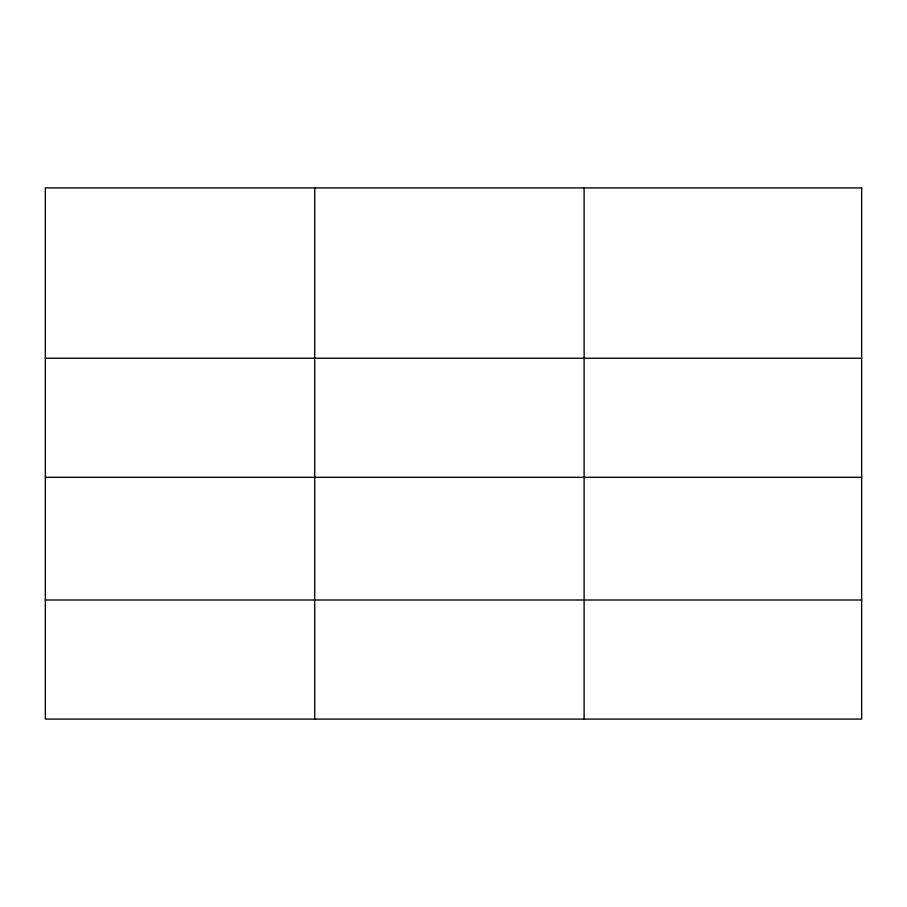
<?xml version="1.0" encoding="UTF-8"?>
<svg xmlns="http://www.w3.org/2000/svg" width="907" height="907" viewBox="0 0 907 907"><rect width="100%" height="100%" fill="white"/><g stroke="black" fill="none" stroke-linecap="round" stroke-linejoin="round"><path stroke-width="1.36" d="M45.35 358.231L861.65 358.231M45.35 477.309L861.65 477.309M45.35 600.003L861.65 600.003M584.108 187.919L584.108 719.081M314.729 187.919L314.729 719.081M861.65 187.919L45.35 187.919L45.35 719.081L861.65 719.081L861.65 187.919"/></g></svg>
